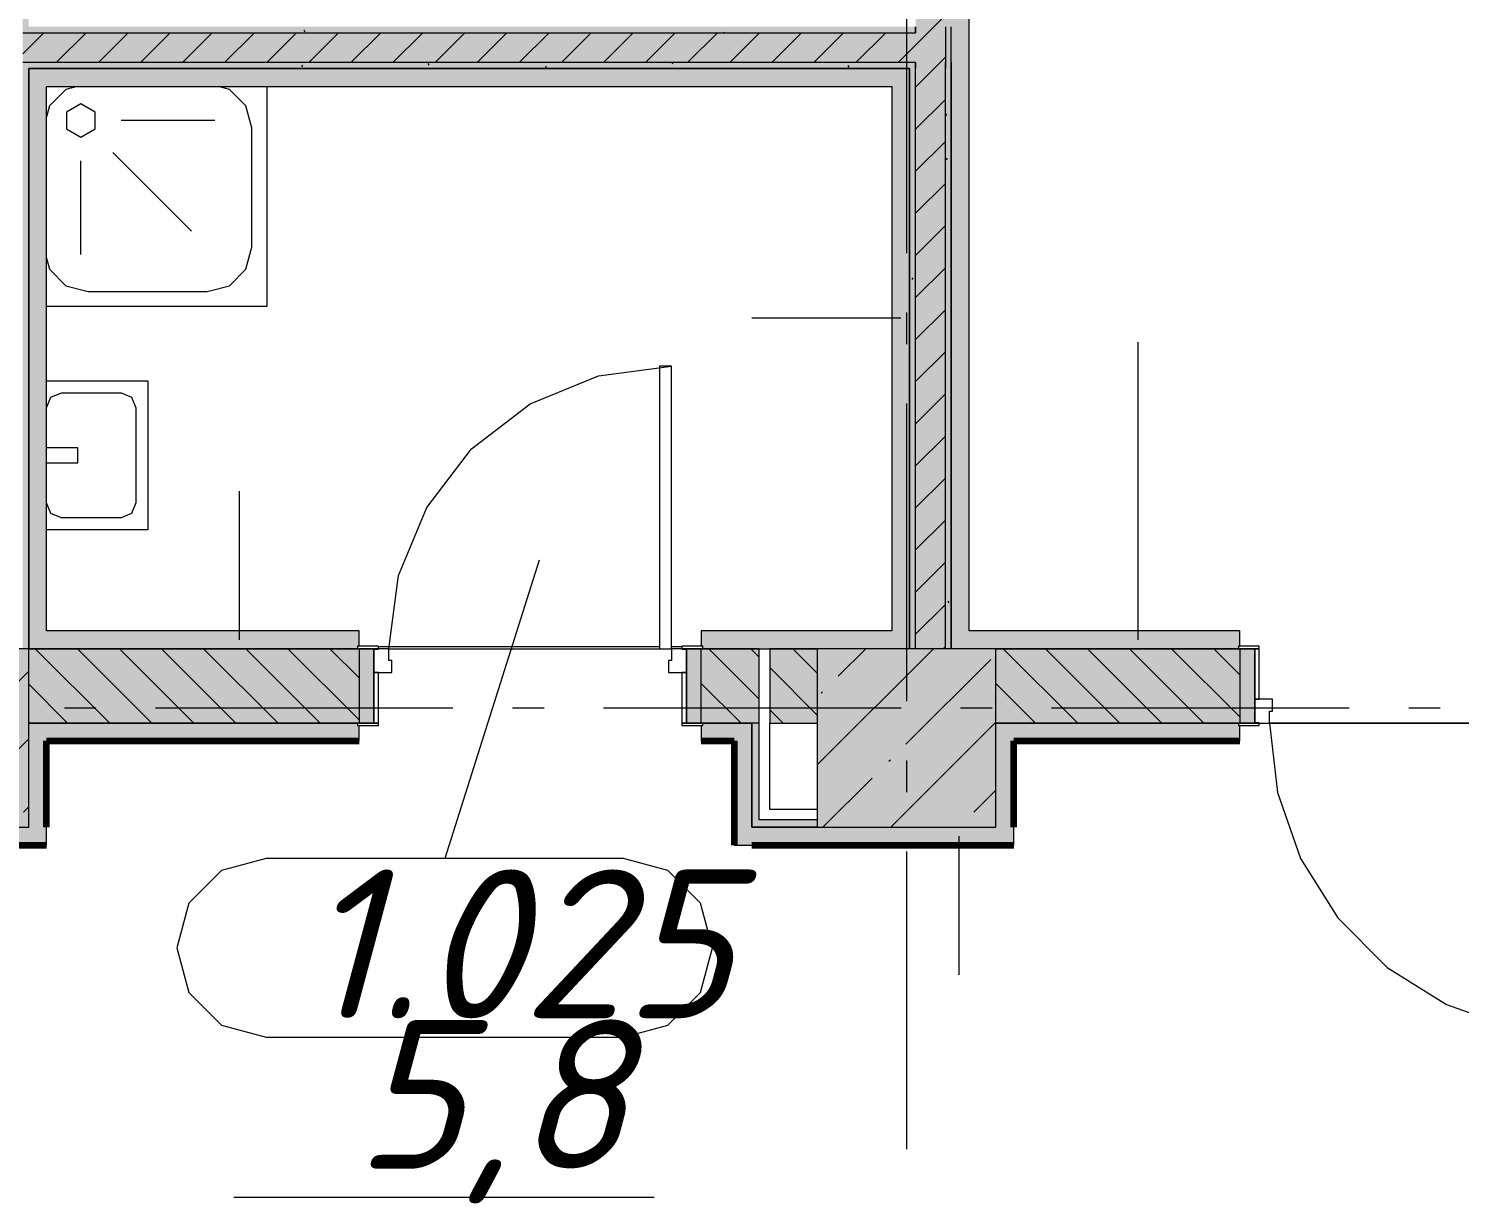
# Model space of a CAD drawing. Header units: millimetres. Extents: x -537608 to 253996, y -217170 to 186033.
# Drawn here: x -329776 to -324969, y -144164 to -140216 of the extents above; entities that cross this region are included whole.
import ezdxf

# ---------------------------------------------------------------- set-up
doc = ezdxf.new("R2010")
doc.units = ezdxf.units.MM
doc.layers.add('16) Лак 1.6м', color=160, linetype='Continuous', lineweight=90)
doc.layers.add('PDF _Геометрия', color=7, linetype='Continuous')
doc.layers.add('PDF _Текст', color=7, linetype='Continuous')
doc.layers.add('PDF _Сплошная заливка', color=7, linetype='Continuous', true_color=0xffffff)
doc.styles.add('PDF ISOCPEUR Italic', font='isocpeui.ttf')

msp = doc.modelspace()

# ---------------------------------------------------------------- hatches: boundary and pattern name
at = {"layer": 'PDF _Сплошная заливка', "transparency": 33554559}
h = msp.add_hatch(color=256, dxfattribs=at)
h.paths.add_polyline_path([(-329796.0203, -142299.6294), (-329776.0237, -142299.6294), (-329776.0237, -140329.6285), (-329796.0203, -140329.6285), (-329796.0203, -141142.7543)], flags=0)
h.paths.add_polyline_path([(-329796.0203, -140229.6302), (-329776.0237, -140229.6302), (-329776.0237, -135959.9743), (-329796.0203, -135959.9743), (-329796.0203, -139716.2732)], flags=0)
h = msp.add_hatch(color=256, dxfattribs=at)
h.paths.add_polyline_path([(-326796.02, -140229.6302), (-326696.0196, -140229.6302), (-326696.0196, -138484.6281), (-326796.02, -138484.6281), (-326796.02, -140209.6293)], flags=0)
h.paths.add_polyline_path([(-326796.02, -137234.629), (-326696.0196, -137234.629), (-326696.0196, -135959.9743), (-326796.02, -135959.9743), (-326796.02, -136863.3111)], flags=0)
h = msp.add_hatch(color=256, dxfattribs=at)
h.paths.add_polyline_path([(-326696.0196, -140329.6285), (-326676.0186, -140329.6285), (-326676.0186, -138484.6281), (-326696.0196, -138484.6281), (-326696.0196, -140229.6302)], flags=0)
h.paths.add_polyline_path([(-326676.0186, -137234.629), (-326676.0186, -135959.9743), (-326696.0196, -135959.9743), (-326696.0196, -137234.629)], flags=0)
at = {"layer": 'PDF _Сплошная заливка', "true_color": 0xff7d7d, "transparency": 33554559}
h = msp.add_hatch(color=11, dxfattribs=at)
h.paths.add_polyline_path([(-326616.0201, -142239.631), (-326616.0201, -138484.6281), (-326668.0225, -138484.6281), (-326668.0225, -138489.6294), (-326676.0186, -138489.6294), (-326676.0186, -142239.631)], flags=0)
h.paths.add_polyline_path([(-326616.0201, -137234.629), (-326616.0201, -135959.9743), (-326676.0186, -135959.9743), (-326675.7732, -137229.6277), (-326668.0225, -137229.6277), (-326668.0225, -137234.629)], flags=0)
at = {"layer": 'PDF _Сплошная заливка', "transparency": 33554559}
for points in [[(-326796.02, -140329.6285), (-326696.0196, -140329.6285), (-326696.0196, -140229.6302), (-329796.0203, -140229.6302), (-329796.0203, -140329.6285), (-327176.1543, -140329.6285)], [(-326796.02, -140229.6302), (-326796.02, -140209.6293), (-329776.0237, -140209.6293), (-329776.0237, -140229.6302), (-327176.1543, -140229.6302)], [(-326816.021, -142299.6294), (-326796.02, -142299.6294), (-326796.02, -140349.6294), (-326816.021, -140349.6294), (-326816.021, -141142.7543)], [(-326696.0196, -142299.6294), (-326676.0186, -142299.6294), (-326676.0186, -140349.6294), (-326696.0196, -140349.6294), (-326696.0196, -141142.7543)], [(-330376.0221, -142899.63), (-329776.0237, -142899.63), (-329776.0237, -142299.6294), (-330376.0221, -142299.6294), (-330376.0221, -142569.2354)], [(-327126.1885, -142899.63), (-326526.1901, -142899.63), (-326526.1901, -142299.6294), (-327126.1885, -142299.6294), (-327126.1885, -142569.2354)]]:
    msp.add_hatch(color=256, dxfattribs=at).paths.add_polyline_path(points)
h = msp.add_hatch(color=256, dxfattribs=at)
h.paths.add_polyline_path([(-327176.1543, -140349.6294), (-326796.02, -140349.6294), (-326796.02, -140329.6285), (-329776.0237, -140329.6285), (-329776.0237, -140349.6294), (-328019.4236, -140349.6294)], flags=0)
h.paths.add_polyline_path([(-326676.0186, -140349.6294), (-326676.0186, -140329.6285), (-326696.0196, -140329.6285), (-326696.0196, -140349.6294)], flags=0)
at = {"layer": 'PDF _Сплошная заливка', "true_color": 0xbce362, "transparency": 33554559}
msp.add_hatch(color=63, dxfattribs=at).paths.add_polyline_path([(-326876.0195, -140409.6302), (-326816.021, -140409.6302), (-326816.021, -140349.6294), (-329776.0237, -140349.6294), (-329776.0237, -140409.6302), (-327176.1543, -140409.6302)])
h = msp.add_hatch(color=63, dxfattribs=at)
h.paths.add_polyline_path([(-326876.0195, -142299.6294), (-326876.0195, -142239.631), (-327516.0197, -142239.631), (-327516.0197, -142291.6291), (-327511.0206, -142291.6291), (-327511.0206, -142299.6294), (-327126.1885, -142299.6294)], flags=0)
h.paths.add_polyline_path([(-329705.9622, -142299.6294), (-328671.0197, -142299.3453), (-328671.0197, -142291.6291), (-328666.0205, -142291.6291), (-328666.0205, -142239.631), (-329776.0237, -142239.631), (-329776.0237, -142299.6294)], flags=0)
at = {"layer": 'PDF _Сплошная заливка', "true_color": 0xff7d7d, "transparency": 33554559}
h = msp.add_hatch(color=11, dxfattribs=at)
h.paths.add_polyline_path([(-323876.1871, -142299.6294), (-323876.1871, -142239.631), (-324456.3567, -142239.631), (-324456.3567, -142291.6291), (-324451.3532, -142291.6291), (-324451.3532, -142299.6294)], flags=0)
h.paths.add_polyline_path([(-326676.0186, -142299.6294), (-325711.357, -142299.3001), (-325711.357, -142291.6291), (-325706.3536, -142291.6291), (-325706.3536, -142239.631), (-326676.0186, -142239.631)], flags=0)
at = {"layer": 'PDF _Сплошная заливка', "transparency": 33554559}
h = msp.add_hatch(color=256, dxfattribs=at)
h.paths.add_polyline_path([(-323976.1875, -142549.6306), (-323826.1869, -142549.6306), (-323826.1869, -142299.6294), (-323976.1875, -142299.6294)], flags=0)
h.paths.add_polyline_path([(-324456.3567, -142549.6306), (-324011.1859, -142549.6306), (-324011.1859, -142299.6294), (-324456.3567, -142299.6294)], flags=0)
h.paths.add_polyline_path([(-325706.3536, -142549.6306), (-325706.3536, -142299.6294), (-326526.1901, -142299.6294), (-326526.1901, -142549.6306), (-325711.357, -142549.6306)], flags=0)
h.paths.add_polyline_path([(-329776.0237, -142549.6306), (-328666.0205, -142549.6306), (-328666.0205, -142299.6294), (-329776.0237, -142299.6294), (-329776.0237, -142466.2962)], flags=0)
h.paths.add_polyline_path([(-327511.0206, -142549.6306), (-327321.1902, -142549.6306), (-327321.1902, -142299.6294), (-327516.0197, -142299.6294), (-327516.0197, -142549.6306)], flags=0)
h.paths.add_polyline_path([(-327176.1543, -142549.6306), (-327126.1885, -142549.6306), (-327126.1885, -142299.6294), (-327286.1875, -142299.6294), (-327286.1875, -142549.6306)], flags=0)
h.paths.add_polyline_path([(-333079.0438, -142549.6306), (-330376.0221, -142549.6306), (-330376.0221, -142299.6294), (-333161.192, -142299.6294), (-333161.192, -142549.6306), (-333136.1919, -142549.6306)], flags=0)
h.paths.add_polyline_path([(-333196.1904, -142549.6306), (-333196.1904, -142299.6294), (-333376.1946, -142299.6294), (-333376.1946, -142549.6306)], flags=0)
at = {"layer": 'PDF _Сплошная заливка', "true_color": 0xff7d7d, "transparency": 33554559}
h = msp.add_hatch(color=11, dxfattribs=at)
h.paths.add_polyline_path([(-327346.1903, -142609.6313), (-327346.1903, -142549.6306), (-327511.0206, -142552.3626), (-327511.0206, -142557.631), (-327516.0197, -142557.631), (-327516.0197, -142609.6313), (-327406.1889, -142609.6313)], flags=0)
h.paths.add_polyline_path([(-328666.0205, -142609.6313), (-328666.0205, -142557.631), (-328671.0197, -142557.631), (-328671.0197, -142549.6306), (-329716.0208, -142549.6306), (-329716.0208, -142609.6313), (-329705.9622, -142609.6313)], flags=0)
at = {"layer": 'PDF _Сплошная заливка', "true_color": 0x77b143, "transparency": 33554559}
msp.add_hatch(color=75, dxfattribs=at).paths.add_polyline_path([(-327346.1903, -142874.6299), (-327321.1902, -142874.6299), (-327321.1902, -142549.6306), (-327346.1903, -142549.6306), (-327346.1903, -142839.6314)])
at = {"layer": 'PDF _Сплошная заливка', "true_color": 0xff7d7d, "transparency": 33554559}
h = msp.add_hatch(color=11, dxfattribs=at)
h.paths.add_polyline_path([(-324036.186, -142609.6313), (-324036.186, -142549.6306), (-324451.3532, -142550.4638), (-324451.3532, -142557.631), (-324456.3567, -142557.631), (-324456.3567, -142609.6313), (-324096.1889, -142609.6313)], flags=0)
h.paths.add_polyline_path([(-325706.3536, -142609.6313), (-325706.3536, -142557.631), (-325711.357, -142557.631), (-325711.357, -142549.6306), (-326466.1873, -142549.6306), (-326466.1873, -142609.6313), (-326332.885, -142609.6313)], flags=0)
for points in [[(-329776.0237, -142959.6307), (-329716.0208, -142959.6307), (-329716.0208, -142899.63), (-330376.0221, -142899.63), (-330376.0221, -142959.6307)], [(-327126.1885, -142959.6307), (-326466.1873, -142959.6307), (-326466.1873, -142899.63), (-327346.1903, -142899.63), (-327346.1903, -142959.6307)]]:
    msp.add_hatch(color=11, dxfattribs=at).paths.add_polyline_path(points)

# ---------------------------------------------------------------- linework, layer by layer
at = {"layer": '16) Лак 1.6м'}
for p, q in [((-329716.0208, -142899.63), (-329716.0208, -142609.6313)), ((-329716.0208, -142609.6313), (-328666.0205, -142609.6313)), ((-327516.0197, -142609.6313), (-327406.1889, -142609.6313)), ((-327406.1889, -142609.6313), (-327406.1889, -142959.6307)), ((-326466.1873, -142899.63), (-326466.1873, -142609.6313)), ((-326466.1873, -142609.6313), (-325706.3536, -142609.6313)), ((-330376.0221, -142959.6307), (-329716.0208, -142959.6307)), ((-327346.1903, -142959.6307), (-326466.1873, -142959.6307))]:
    msp.add_line(p, q, dxfattribs=at)
at = {"layer": 'PDF _Геометрия', "lineweight": 9}
for p, q in [((-326616.0201, -142239.631), (-326616.0201, -138484.6281)), ((-326755.0019, -140229.6302), (-326696.0196, -140170.6479)), ((-329796.0203, -140300.8005), (-329724.8523, -140229.6302)), ((-329796.0203, -140229.6302), (-329776.0237, -140229.6302)), ((-329776.0237, -140229.6302), (-326796.02, -140229.6302)), ((-329683.4294, -140329.6285), (-329583.429, -140229.6302)), ((-329542.0104, -140329.6285), (-329442.01, -140229.6302)), ((-329400.5872, -140329.6285), (-329300.5867, -140229.6302)), ((-329259.1681, -140329.6285), (-329159.1677, -140229.6302)), ((-329117.7448, -140329.6285), (-329017.7444, -140229.6302)), ((-328976.3216, -140329.6285), (-328876.3211, -140229.6302)), ((-328834.9026, -140329.6285), (-328734.9022, -140229.6302)), ((-328693.4793, -140329.6285), (-328593.4789, -140229.6302)), ((-328552.0603, -140329.6285), (-328452.0598, -140229.6302)), ((-328410.637, -140329.6285), (-328310.6366, -140229.6302)), ((-328269.2181, -140329.6285), (-328169.2176, -140229.6302)), ((-328127.7947, -140329.6285), (-328027.7943, -140229.6302)), ((-327986.3714, -140329.6285), (-327886.3753, -140229.6302)), ((-327844.9525, -140329.6285), (-327744.952, -140229.6302)), ((-327703.5292, -140329.6285), (-327603.5287, -140229.6302)), ((-327562.1102, -140329.6285), (-327462.1098, -140229.6302)), ((-327420.6869, -140329.6285), (-327320.6864, -140229.6302)), ((-327279.2679, -140329.6285), (-327179.2674, -140229.6302)), ((-327137.8446, -140329.6285), (-327037.8442, -140229.6302)), ((-326996.4214, -140329.6285), (-326896.4252, -140229.6302)), ((-326855.0023, -140329.6285), (-326755.0019, -140229.6302)), ((-326796.02, -140229.6302), (-326796.02, -140209.6293)), ((-326796.02, -140209.6293), (-326796.02, -140229.6302)), ((-326696.0196, -140209.6293), (-326696.0196, -140229.6302)), ((-326696.0196, -140229.6302), (-326696.0196, -140329.6285)), ((-326676.0186, -140229.6302), (-326676.0186, -140209.6293)), ((-326676.0186, -140329.6285), (-326676.0186, -140229.6302)), ((-329776.0237, -140329.6285), (-329796.0203, -140329.6285)), ((-326796.02, -140329.6285), (-329776.0237, -140329.6285)), ((-326796.02, -140412.0694), (-326713.579, -140329.6285)), ((-326796.02, -140349.6294), (-326796.02, -140329.6285)), ((-326796.02, -140329.6285), (-326796.02, -140349.6294)), ((-326713.579, -140329.6285), (-326696.0196, -140312.069)), ((-326696.0196, -140329.6285), (-326696.0196, -140349.6294)), ((-326696.0196, -140349.6294), (-326696.0196, -140329.6285)), ((-326676.0186, -140329.6285), (-326676.0186, -142239.631)), ((-326676.0186, -140349.6294), (-326676.0186, -140329.6285)), ((-329776.0237, -140349.6294), (-329776.0237, -140409.6302)), ((-329776.0237, -140409.6302), (-329776.0237, -140349.6294)), ((-329776.0237, -140349.6294), (-326816.021, -140349.6294)), ((-326816.021, -140349.6294), (-329776.0237, -140349.6294)), ((-326816.021, -140349.6294), (-326816.021, -140409.6302)), ((-326816.021, -140409.6302), (-326816.021, -140349.6294)), ((-326796.02, -142299.6294), (-326796.02, -140349.6294)), ((-326696.0196, -142299.6294), (-326696.0196, -140349.6294)), ((-326676.0186, -142299.6294), (-326676.0186, -140349.6294)), ((-329776.0237, -142239.631), (-329776.0237, -140409.6302)), ((-329776.0237, -140409.6302), (-329776.0237, -142239.631)), ((-329716.0208, -142239.631), (-329716.0208, -140409.6302)), ((-329716.0208, -140409.6302), (-326876.0195, -140409.6302)), ((-326876.0195, -140409.6302), (-326876.0195, -142239.631)), ((-326816.021, -140409.6302), (-326816.021, -142299.6294)), ((-326816.021, -142299.6294), (-326816.021, -140409.6302)), ((-326796.02, -140553.4906), (-326696.0196, -140453.4902)), ((-326796.02, -140694.9117), (-326696.0196, -140594.9113)), ((-326796.02, -140836.3329), (-326696.0196, -140736.3346)), ((-326796.02, -140977.7561), (-326696.0196, -140877.7557)), ((-326796.02, -141119.1773), (-326696.0196, -141019.1769)), ((-326846.0202, -141188.9352), (-327346.0224, -141188.9352)), ((-326796.02, -141260.5985), (-326696.0196, -141160.598)), ((-326048.2127, -142269.6302), (-326048.2127, -141269.6301)), ((-326796.02, -141402.0196), (-326696.0196, -141302.0191)), ((-328091.0223, -141476.9058), (-327861.9005, -141381.9993)), ((-327861.9005, -141381.9993), (-327616.0201, -141349.6296)), ((-327616.0201, -141349.6296), (-327656.0221, -141349.6296)), ((-327656.0221, -141349.6296), (-327656.0221, -142299.6294)), ((-327616.0201, -142299.6294), (-327616.0201, -141349.6296)), ((-326796.02, -141543.4407), (-326696.0196, -141443.4402)), ((-328287.7722, -141627.8775), (-328091.0223, -141476.9058)), ((-326796.02, -141684.8618), (-326696.0196, -141584.8614)), ((-328438.746, -141824.6295), (-328287.7722, -141627.8775)), ((-326796.02, -141826.283), (-326696.0196, -141726.2826)), ((-329068.0891, -142269.6302), (-329068.0891, -141769.6302)), ((-328533.6526, -142053.7512), (-328438.746, -141824.6295)), ((-326796.02, -141967.7041), (-326696.0196, -141867.7058)), ((-326796.02, -142109.1274), (-326696.0196, -142009.127)), ((-328566.0201, -142299.6294), (-328533.6526, -142053.7512)), ((-326796.02, -142250.5485), (-326696.0196, -142150.5481)), ((-329776.0237, -142299.6294), (-329776.0237, -142239.631)), ((-329776.0237, -142239.631), (-329776.0237, -142299.6294)), ((-328666.0205, -142239.631), (-329716.0208, -142239.631)), ((-328666.0205, -142291.6291), (-328666.0205, -142239.631)), ((-326876.0195, -142239.631), (-327516.0197, -142239.631)), ((-327516.0197, -142239.631), (-327516.0197, -142291.6291)), ((-326676.0186, -142239.631), (-326676.0186, -142299.6294)), ((-325706.3536, -142239.631), (-326616.0201, -142239.631)), ((-325706.3536, -142291.6291), (-325706.3536, -142239.631)), ((-329776.0237, -142299.6294), (-330376.0221, -142299.6294)), ((-328671.0197, -142299.6294), (-329776.0237, -142299.6294)), ((-329776.0237, -142299.6294), (-328671.0197, -142299.6294)), ((-329776.0237, -142899.63), (-329776.0237, -142299.6294)), ((-329503.9548, -142549.6306), (-329753.9559, -142299.6294)), ((-329362.5358, -142549.6306), (-329612.5326, -142299.6294)), ((-329221.1125, -142549.6306), (-329471.1137, -142299.6294)), ((-329079.6936, -142549.6306), (-329329.6903, -142299.6294)), ((-328938.2702, -142549.6306), (-329188.2713, -142299.6294)), ((-328796.8469, -142549.6306), (-329046.8481, -142299.6294)), ((-328666.0205, -142539.0359), (-328905.4291, -142299.6294)), ((-328666.0205, -142397.6147), (-328764.0058, -142299.6294)), ((-328601.0228, -142291.6291), (-328671.0197, -142291.6291)), ((-328671.0197, -142291.6291), (-328671.0197, -142299.6294)), ((-328671.0197, -142299.6294), (-328601.0228, -142299.6294)), ((-328616.0203, -142299.6294), (-328666.0205, -142299.6294)), ((-328666.0205, -142299.6294), (-328666.0205, -142549.6306)), ((-328566.0201, -142299.6294), (-328616.0203, -142299.6294)), ((-328616.0203, -142299.6294), (-328616.0203, -142379.6311)), ((-328616.0203, -142549.6306), (-328616.0203, -142299.6294)), ((-328601.0228, -142299.6294), (-328616.0203, -142299.6294)), ((-328616.0203, -142299.6294), (-328616.0203, -142300.6306)), ((-328616.0203, -142300.6306), (-328601.0228, -142300.6306)), ((-328601.0228, -142299.6294), (-328601.0228, -142291.6291)), ((-328601.0228, -142300.6306), (-328601.0228, -142299.6294)), ((-328566.0201, -142339.6293), (-328566.0201, -142299.6294)), ((-327656.0221, -142299.6294), (-327616.0201, -142299.6294)), ((-327616.0201, -142299.6294), (-327616.0201, -142339.6293)), ((-327566.0199, -142299.6294), (-327616.0201, -142299.6294)), ((-327511.0206, -142291.6291), (-327581.0218, -142291.6291)), ((-327581.0218, -142291.6291), (-327581.0218, -142299.6294)), ((-327566.0199, -142299.6294), (-327581.0218, -142299.6294)), ((-327581.0218, -142299.6294), (-327581.0218, -142300.6306)), ((-327581.0218, -142299.6294), (-327511.0206, -142299.6294)), ((-327581.0218, -142300.6306), (-327566.0199, -142300.6306)), ((-327566.0199, -142379.6311), (-327566.0199, -142299.6294)), ((-327516.0197, -142299.6294), (-327566.0199, -142299.6294)), ((-327566.0199, -142299.6294), (-327566.0199, -142549.6306)), ((-327566.0199, -142300.6306), (-327566.0199, -142299.6294)), ((-327516.0197, -142549.6306), (-327516.0197, -142299.6294)), ((-327511.0206, -142299.6294), (-327511.0206, -142291.6291)), ((-327321.1902, -142299.6294), (-327511.0206, -142299.6294)), ((-327511.0206, -142299.6294), (-327126.1885, -142299.6294)), ((-327321.1902, -142469.6548), (-327491.2134, -142299.6294)), ((-327321.1902, -142328.2336), (-327349.7901, -142299.6294)), ((-327321.1902, -142549.6306), (-327321.1902, -142299.6294)), ((-327126.1885, -142299.6294), (-327286.1875, -142299.6294)), ((-327286.1875, -142299.6294), (-327286.1875, -142549.6306)), ((-327126.1885, -142381.812), (-327208.3711, -142299.6294)), ((-327126.1885, -142690.2616), (-326735.5564, -142299.6294)), ((-326526.1901, -142299.6294), (-327126.1885, -142299.6294)), ((-327126.1885, -142299.6294), (-327126.1885, -142899.63)), ((-327056.4672, -142392.4412), (-326963.6577, -142299.6294)), ((-326703.6797, -142299.6294), (-326696.0196, -142291.9693)), ((-325711.357, -142299.6294), (-326526.1901, -142299.6294)), ((-326526.1901, -142299.6294), (-325711.357, -142299.6294)), ((-326526.1901, -142899.63), (-326526.1901, -142299.6294)), ((-326251.2622, -142549.6306), (-326501.2633, -142299.6294)), ((-326109.8432, -142549.6306), (-326359.84, -142299.6294)), ((-325968.4199, -142549.6306), (-326218.4209, -142299.6294)), ((-325827.0009, -142549.6306), (-326076.9977, -142299.6294)), ((-325706.3536, -142528.8524), (-325935.5787, -142299.6294)), ((-325706.3536, -142387.4312), (-325794.1554, -142299.6294)), ((-325641.3559, -142291.6291), (-325711.357, -142291.6291)), ((-325711.357, -142291.6291), (-325711.357, -142299.6294)), ((-325711.357, -142299.6294), (-325641.3559, -142299.6294)), ((-325656.3534, -142299.6294), (-325706.3536, -142299.6294)), ((-325706.3536, -142299.6294), (-325706.3536, -142549.6306)), ((-325656.3534, -142549.6306), (-325656.3534, -142299.6294)), ((-325641.3559, -142299.6294), (-325656.3534, -142299.6294)), ((-325656.3534, -142299.6294), (-325656.3534, -142469.6311)), ((-325641.3559, -142299.6294), (-325641.3559, -142291.6291)), ((-325641.3559, -142469.6311), (-325641.3559, -142299.6294)), ((-328556.0217, -142339.6293), (-328566.0201, -142339.6293)), ((-328556.0217, -142379.6311), (-328556.0217, -142339.6293)), ((-327616.0201, -142339.6293), (-327626.0228, -142339.6293)), ((-327626.0228, -142339.6293), (-327626.0228, -142379.6311)), ((-326828.3702, -142620.5403), (-326543.2459, -142335.4159)), ((-330021.749, -142620.5403), (-329776.0237, -142374.8128)), ((-328616.0203, -142379.6311), (-328556.0217, -142379.6311)), ((-328601.0228, -142379.6311), (-328616.0203, -142379.6311)), ((-328616.0203, -142379.6311), (-328616.0203, -142549.6306)), ((-328601.0228, -142549.6306), (-328601.0228, -142379.6311)), ((-327626.0228, -142379.6311), (-327566.0199, -142379.6311)), ((-327566.0199, -142379.6311), (-327581.0218, -142379.6311)), ((-327581.0218, -142379.6311), (-327581.0218, -142549.6306)), ((-327566.0199, -142549.6306), (-327566.0199, -142379.6311)), ((-327126.1885, -142523.2332), (-327286.1875, -142363.2342)), ((-329645.3781, -142549.6306), (-329776.0237, -142418.985)), ((-327382.6356, -142549.6306), (-327516.0197, -142416.2443)), ((-327113.4904, -142449.4643), (-327108.7496, -142444.7236)), ((-326392.6854, -142549.6306), (-326526.1901, -142416.1259)), ((-325596.3549, -142469.6311), (-325656.3534, -142469.6311)), ((-325656.3534, -142469.6311), (-325656.3534, -142549.6306)), ((-325656.3534, -142469.6311), (-325641.3559, -142469.6311)), ((-325596.3549, -142509.6309), (-325596.3549, -142469.6311)), ((-329716.0208, -142549.6306), (-329776.0237, -142549.6306)), ((-329776.0237, -142549.6306), (-329716.0208, -142549.6306)), ((-329716.0208, -142549.6306), (-328671.0197, -142549.6306)), ((-328671.0197, -142549.6306), (-329716.0208, -142549.6306)), ((-328601.0228, -142549.6306), (-328671.0197, -142549.6306)), ((-328671.0197, -142549.6306), (-328671.0197, -142557.631)), ((-328666.0205, -142549.6306), (-328616.0203, -142549.6306)), ((-328616.0203, -142549.6306), (-328601.0228, -142549.6306)), ((-328601.0228, -142557.631), (-328601.0228, -142549.6306)), ((-327581.0218, -142549.6306), (-327566.0199, -142549.6306)), ((-327511.0206, -142549.6306), (-327581.0218, -142549.6306)), ((-327581.0218, -142549.6306), (-327581.0218, -142557.631)), ((-327566.0199, -142549.6306), (-327516.0197, -142549.6306)), ((-327346.1903, -142549.6306), (-327511.0206, -142549.6306)), ((-327511.0206, -142549.6306), (-327346.1903, -142549.6306)), ((-327511.0206, -142557.631), (-327511.0206, -142549.6306)), ((-327346.1903, -142839.6314), (-327346.1903, -142549.6306)), ((-327346.1903, -142549.6306), (-327346.1903, -142609.6313)), ((-327321.1902, -142549.6306), (-327346.1903, -142549.6306)), ((-327321.1902, -142839.6314), (-327321.1902, -142549.6306)), ((-327241.2123, -142549.6306), (-327286.1875, -142504.6553)), ((-327286.1875, -142839.6314), (-327286.1875, -142549.6306)), ((-327286.1875, -142549.6306), (-327126.1885, -142549.6306)), ((-326879.3609, -142899.63), (-326526.1901, -142546.4571)), ((-326466.1873, -142549.6306), (-326526.1901, -142549.6306)), ((-326526.1901, -142549.6306), (-326466.1873, -142549.6306)), ((-326466.1873, -142549.6306), (-325711.357, -142549.6306)), ((-325711.357, -142549.6306), (-326466.1873, -142549.6306)), ((-325641.3559, -142549.6306), (-325711.357, -142549.6306)), ((-325711.357, -142549.6306), (-325711.357, -142557.631)), ((-325706.3536, -142549.6306), (-325656.3534, -142549.6306)), ((-325641.3559, -142548.6295), (-325656.3534, -142548.6295)), ((-325656.3534, -142548.6295), (-325656.3534, -142549.6306)), ((-325656.3534, -142549.6306), (-325606.3575, -142549.6306)), ((-325656.3534, -142549.6306), (-325641.3559, -142549.6306)), ((-325641.3559, -142549.6306), (-325641.3559, -142548.6295)), ((-325641.3559, -142557.631), (-325641.3559, -142549.6306)), ((-325606.3575, -142549.6306), (-325606.3575, -142509.6309)), ((-325606.3575, -142509.6309), (-325596.3549, -142509.6309)), ((-325606.3575, -142549.6306), (-325580.0311, -142783.2778)), ((-328671.0197, -142557.631), (-328601.0228, -142557.631)), ((-328666.0205, -142609.6313), (-328666.0205, -142557.631)), ((-327581.0218, -142557.631), (-327511.0206, -142557.631)), ((-327516.0197, -142557.631), (-327516.0197, -142609.6313)), ((-325711.357, -142557.631), (-325641.3559, -142557.631)), ((-325706.3536, -142609.6313), (-325706.3536, -142557.631)), ((-330072.7396, -142899.63), (-329776.0237, -142602.9119)), ((-327346.1903, -142609.6313), (-327346.1903, -142899.63)), ((-326885.3934, -142677.5634), (-326880.6526, -142672.8226)), ((-327107.4578, -142899.63), (-326942.4166, -142734.5888)), ((-326600.269, -142848.6372), (-326526.1901, -142774.5563)), ((-325580.0311, -142783.2778), (-325502.374, -143005.2087)), ((-329793.6521, -142848.6372), (-329776.0237, -142831.0088)), ((-327346.1903, -142874.6299), (-327346.1903, -142839.6314)), ((-327321.1902, -142874.6299), (-327321.1902, -142839.6314)), ((-327126.1885, -142839.6314), (-327286.1875, -142839.6314)), ((-327346.1903, -142899.63), (-327346.1903, -142874.6299)), ((-327126.1885, -142874.6299), (-327321.1902, -142874.6299)), ((-330376.0221, -142899.63), (-329776.0237, -142899.63)), ((-329716.0208, -142959.6307), (-329716.0208, -142899.63)), ((-327346.1903, -142899.63), (-327126.1885, -142899.63)), ((-327126.1885, -142899.63), (-327346.1903, -142899.63)), ((-327126.1885, -142899.63), (-326526.1901, -142899.63)), ((-326650.7946, -142929.6314), (-326650.7946, -143395.7805)), ((-326466.1873, -142959.6307), (-326466.1873, -142899.63)), ((-327406.1889, -142959.6307), (-327346.1903, -142959.6307)), ((-325502.374, -143005.2087), (-325377.2788, -143204.2946)), ((-325377.2788, -143204.2946), (-325211.019, -143370.5544)), ((-325211.019, -143370.5544), (-325011.9353, -143495.6475)), ((-325011.9353, -143495.6475), (-324790.0001, -143573.3046))]:
    msp.add_line(p, q, dxfattribs=at)
at = {"layer": 'PDF _Геометрия', "color": 253, "lineweight": 9, "true_color": 0xaaaaaa}
for p, q in [((-326826.1872, -139969.9623), (-326826.1872, -140969.9625)), ((-329651.0231, -140419.7254), (-329705.9235, -140474.63)), ((-329613.3421, -140409.6302), (-329651.0231, -140419.7254)), ((-329101.0207, -140419.7254), (-329138.7018, -140409.6302)), ((-329046.1161, -140474.63), (-329101.0207, -140419.7254)), ((-328976.0201, -140409.6302), (-328976.0201, -140699.6288)), ((-329705.9235, -140474.63), (-329716.0208, -140512.3089)), ((-329601.0229, -140468.8407), (-329649.3352, -140496.7344)), ((-329552.7063, -140496.7344), (-329601.0229, -140468.8407)), ((-329026.0204, -140549.6303), (-329046.1161, -140474.63)), ((-329649.3352, -140496.7344), (-329649.3352, -140552.5239)), ((-329552.7063, -140552.5239), (-329552.7063, -140496.7344)), ((-329151.0209, -140524.6302), (-329465.1586, -140524.6302)), ((-329649.3352, -140552.5239), (-329601.0229, -140580.4197)), ((-329601.0229, -140580.4197), (-329552.7063, -140552.5239)), ((-329026.0204, -140699.6288), (-329026.0204, -140549.6303)), ((-329601.0229, -140974.6301), (-329601.0229, -140660.4946)), ((-329229.0957, -140896.5553), (-329493.2546, -140632.3942)), ((-329026.0204, -140949.63), (-329026.0204, -140699.6288)), ((-328976.0201, -140699.6288), (-328976.0201, -141149.6287)), ((-329046.1161, -141024.6303), (-329026.0204, -140949.63)), ((-329716.0208, -140986.9492), (-329705.9235, -141024.6303)), ((-329705.9235, -141024.6303), (-329651.0231, -141079.5328)), ((-329101.0207, -141079.5328), (-329046.1161, -141024.6303)), ((-329651.0231, -141079.5328), (-329576.0228, -141099.6306)), ((-329576.0228, -141099.6306), (-329426.0221, -141099.6306)), ((-329426.0221, -141099.6306), (-329176.021, -141099.6306)), ((-329176.021, -141099.6306), (-329101.0207, -141079.5328)), ((-329426.0221, -141149.6287), (-329716.0208, -141149.6287)), ((-328976.0201, -141149.6287), (-329426.0221, -141149.6287)), ((-326826.1872, -141169.9612), (-326826.1872, -141275.7961)), ((-329716.0208, -141399.6298), (-329376.0219, -141399.6298)), ((-329701.3765, -141454.2761), (-329666.0206, -141439.6295)), ((-329666.0206, -141439.6295), (-329466.0197, -141439.6295)), ((-329466.0197, -141439.6295), (-329430.6639, -141454.2761)), ((-329376.0219, -141399.6298), (-329376.0219, -141899.6298)), ((-329716.0208, -141489.6298), (-329701.3765, -141454.2761)), ((-329430.6639, -141454.2761), (-329416.0195, -141489.6298)), ((-329416.0195, -141489.6298), (-329416.0195, -141809.6299)), ((-326826.1872, -141475.7949), (-326826.1872, -142475.795)), ((-329611.0083, -141624.6308), (-329716.0208, -141624.6308)), ((-329611.0083, -141674.631), (-329611.0083, -141624.6308)), ((-329716.0208, -141674.631), (-329611.0083, -141674.631)), ((-329701.3765, -141844.9857), (-329716.0208, -141809.632)), ((-329416.0195, -141809.6299), (-329430.6639, -141844.9857)), ((-329666.0206, -141859.6301), (-329701.3765, -141844.9857)), ((-329466.0197, -141859.6301), (-329666.0206, -141859.6301)), ((-329430.6639, -141844.9857), (-329466.0197, -141859.6301)), ((-329376.0219, -141899.6298), (-329716.0208, -141899.6298)), ((-328060.6182, -142001.5012), (-328378.0112, -143004.326)), ((-329550.4543, -142499.6303), (-329656.2849, -142499.6303)), ((-328350.4533, -142499.6303), (-329350.4534, -142499.6303)), ((-328044.6175, -142499.6303), (-328150.4524, -142499.6303)), ((-326844.6165, -142499.6303), (-327844.6209, -142499.6303)), ((-326538.7849, -142499.6303), (-326644.6199, -142499.6303)), ((-325338.784, -142499.6303), (-326338.7841, -142499.6303)), ((-325032.9525, -142499.6303), (-325138.7831, -142499.6303)), ((-328916.0216, -142549.6306), (-328909.0202, -142549.6306)), ((-326826.1872, -142675.7959), (-326826.1872, -142781.6287)), ((-326826.1872, -142981.6296), (-326826.1872, -143981.6297)), ((-328978.0095, -143004.8277), (-329128.0101, -143045.0211)), ((-327778.0085, -143004.8277), (-328978.0095, -143004.8277)), ((-327628.0078, -143045.0211), (-327778.0085, -143004.8277)), ((-329128.0101, -143045.0211), (-329237.8195, -143154.8283)), ((-327518.2028, -143154.8283), (-327628.0078, -143045.0211)), ((-329237.8195, -143154.8283), (-329278.0108, -143304.829)), ((-327478.0072, -143304.829), (-327518.2028, -143154.8283)), ((-329278.0108, -143304.829), (-329237.8195, -143454.8275)), ((-327518.2028, -143454.8275), (-327478.0072, -143304.829)), ((-329237.8195, -143454.8275), (-329128.0101, -143564.6368)), ((-327628.0078, -143564.6368), (-327518.2028, -143454.8275)), ((-329128.0101, -143564.6368), (-328978.0095, -143604.8282)), ((-328978.0095, -143604.8282), (-327778.0085, -143604.8282)), ((-327778.0085, -143604.8282), (-327628.0078, -143564.6368)), ((-329087.048, -144142.8645), (-327674.137, -144142.8645))]:
    msp.add_line(p, q, dxfattribs=at)
at = {"layer": 'PDF _Геометрия', "color": 8, "lineweight": 9, "true_color": 0x787878}
for p, q in [((-328846.7525, -140227.165), (-328850.1067, -140221.3564)), ((-327437.5187, -140229.6302), (-327438.6468, -140227.6753)), ((-329085.696, -140329.6285), (-329086.3763, -140330.8019)), ((-328856.247, -140338.6085), (-328859.6013, -140344.415)), ((-328430.3882, -140338.7291), (-328433.7425, -140332.9225)), ((-327611.2708, -140335.0819), (-327614.4183, -140329.6285)), ((-327018.9326, -140345.0458), (-327022.2826, -140339.2393)), ((-328037.1295, -140342.2556), (-328040.4795, -140348.0621)), ((-326690.5553, -140507.4109), (-326693.9054, -140501.6044)), ((-326690.0817, -140650.703), (-326693.436, -140656.5094)), ((-326805.2949, -141053.454), (-326808.6449, -141059.2627)), ((-326683.2612, -142145.6458), (-326686.6111, -142139.8393))]:
    msp.add_line(p, q, dxfattribs=at)
at = {"layer": 'PDF _Геометрия', "color": 9, "lineweight": 9, "true_color": 0xc0c0c0}
for p, q in [((-327656.0221, -142293.6292), (-328601.0228, -142293.6292)), ((-328566.0201, -142299.6294), (-327656.0221, -142299.6294)), ((-327581.0218, -142293.6292), (-327616.0201, -142293.6292)), ((-324596.3547, -142549.6306), (-325606.3575, -142549.6306)), ((-325606.3575, -142549.6306), (-324596.3547, -142549.6306))]:
    msp.add_line(p, q, dxfattribs=at)
at = {"layer": 'PDF _Сплошная заливка', "lineweight": 35, "transparency": 33554559}
msp.add_solid([(-326696.0196, -142299.6294), (-326696.0196, -140329.6285), (-326796.02, -142299.6294), (-326796.02, -140329.6285)], dxfattribs=at)
at = {"layer": 'PDF _Сплошная заливка', "color": 63, "lineweight": 35, "true_color": 0xbce362, "transparency": 33554559}
for points in [[(-329716.0208, -142239.631), (-329716.0208, -140409.6302), (-329776.0237, -142239.631), (-329776.0237, -140409.6302)], [(-326816.021, -142299.6294), (-326816.021, -140409.6302), (-326876.0195, -142299.6294), (-326876.0195, -140409.6302)]]:
    msp.add_solid(points, dxfattribs=at)
at = {"layer": 'PDF _Сплошная заливка', "color": 7, "lineweight": 35, "true_color": 0xf4f4f4, "transparency": 33554559}
for points in [[(-328616.0203, -142549.6306), (-328616.0203, -142299.6294), (-328666.0205, -142549.6306), (-328666.0205, -142299.6294)], [(-327516.0197, -142549.6306), (-327516.0197, -142299.6294), (-327566.0199, -142549.6306), (-327566.0199, -142299.6294)], [(-325706.3536, -142549.6306), (-325656.3534, -142549.6306), (-325706.3536, -142299.6294), (-325656.3534, -142299.6294)]]:
    msp.add_solid(points, dxfattribs=at)
at = {"layer": 'PDF _Сплошная заливка', "color": 11, "lineweight": 35, "true_color": 0xff7d7d, "transparency": 33554559}
for points in [[(-329716.0208, -142899.63), (-329716.0208, -142549.6306), (-329776.0237, -142899.63), (-329776.0237, -142549.6306)], [(-326466.1873, -142899.63), (-326466.1873, -142549.6306), (-326526.1901, -142899.63), (-326526.1901, -142549.6306)], [(-327346.1903, -142959.6307), (-327346.1903, -142609.6313), (-327406.1889, -142959.6307), (-327406.1889, -142609.6313)]]:
    msp.add_solid(points, dxfattribs=at)
at = {"layer": 'PDF _Сплошная заливка', "color": 75, "lineweight": 35, "true_color": 0x77b143, "transparency": 33554559}
msp.add_solid([(-327126.1885, -142899.63), (-327126.1885, -142874.6299), (-327346.1903, -142899.63), (-327346.1903, -142874.6299)], dxfattribs=at)

# ---------------------------------------------------------------- texts
at = {"layer": 'PDF _Текст', "char_height": 500, "attachment_point": 4, "style": 'PDF ISOCPEUR Italic'}
for s, insert in [('1.025', (-328859.3386, -143291.5409)), ('5,8', (-328680.342, -143855.4902))]:
    msp.add_mtext(s, dxfattribs=dict(at, insert=insert))

doc.saveas('drawing.dxf')
